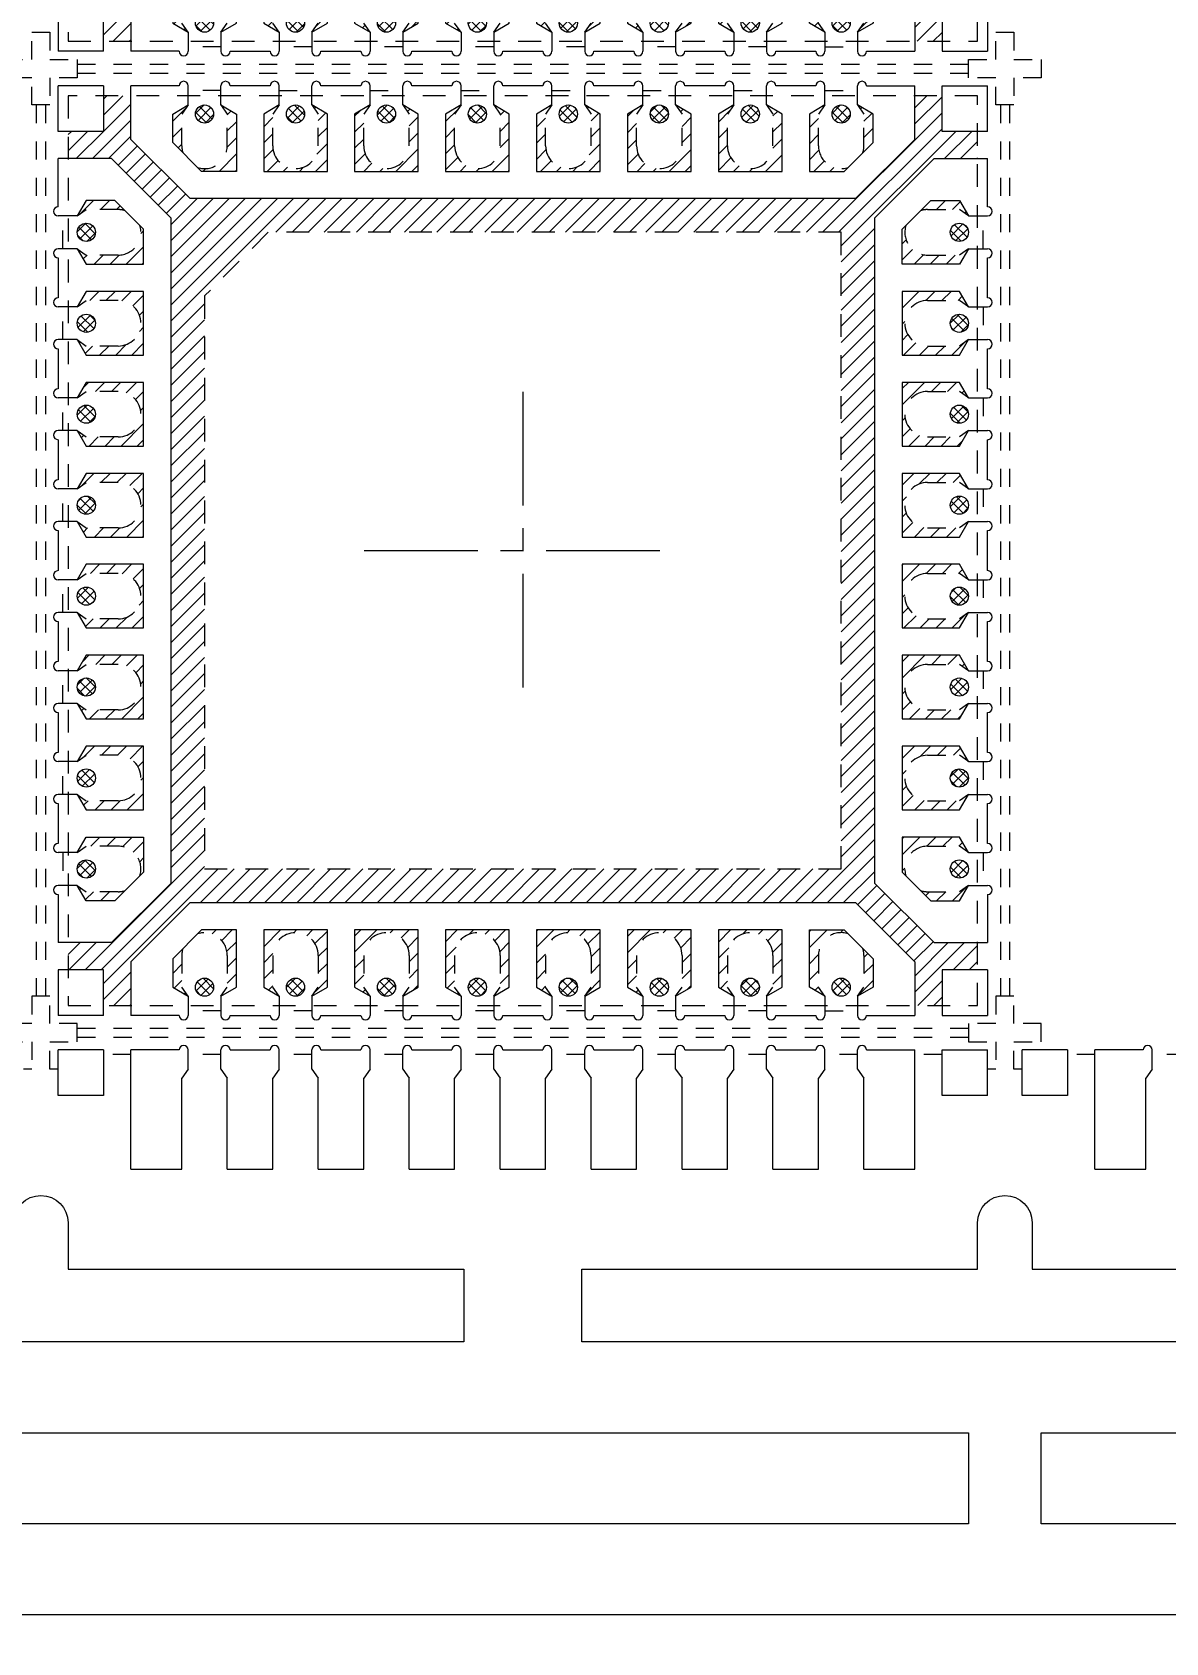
# Model space of a CAD drawing. Extents: x -6879 to 1236, y -1283 to -95.
# Drawn here: x -6782.47 to -6776.23, y -1140.72 to -1131.86 of the extents above; entities that cross this region are included whole.
import ezdxf

# ---------------------------------------------------------------- set-up
doc = ezdxf.new("R2010")
doc.units = 0
doc.header["$LTSCALE"] = 5
doc.header["$MEASUREMENT"] = 0
doc.header["$PDMODE"] = 3
for name, pattern in [('0', [0]), ('CENTER', [2, 1.25, -0.25, 0.25, -0.25]), ('HIDDEN', [0.375, 0.25, -0.125])]:
    doc.linetypes.add(name, pattern=pattern)
doc.layers.get('Defpoints').update_dxf_attribs({"linetype": 'CONTINUOUS'})
for name, color, linetype in [('1', 7, 'CONTINUOUS'), ('1D', 4, 'CONTINUOUS'), ('\\M+5B1EA\\M+5D7A2', 4, '0'), ('PKG', 2, 'CONTINUOUS')]:
    doc.layers.add(name, color=color, linetype=linetype)
doc.layers.add('center', color=1, linetype='CONTINUOUS', lineweight=18)
doc.layers.add('ETCH', color=4, linetype='CONTINUOUS', lineweight=15)
doc.styles.add('\\M+5CBCE\\M+5CCE5', font='SimSun.ttf')
doc.styles.add('SIMPLEX', font='SIMPLEX')
doc.dimstyles.get("Standard").update_dxf_attribs({"dimscale": 0.12, "dimtxt": 1, "dimasz": 1, "dimexe": 0.3, "dimexo": 0.3, "dimgap": 0.3, "dimtad": 0, "dimdec": 3, "dimzin": 0, "dimdsep": 46, "dimtxsty": 'SIMPLEX', "dimcen": 0.5, "dimclrd": 256, "dimclre": 256, "dimclrt": 256, "dimadec": 0, "dimazin": 0, "dimtfac": 1, "dimtdec": 3, "dimtofl": 0, "dimtmove": 0, "dimatfit": 0, "dimfxl": 0, "dimtolj": 1, "dimtzin": 0, "dimlwd": -1, "dimlwe": -1, "dimarcsym": 0})

# ---------------------------------------------------------------- blocks, each defined once
blk = doc.blocks.new('*D62')
at = {"layer": '\\M+5B1EA\\M+5D7A2', "linetype": 'Continuous', "lineweight": 5}
for p, q in [((-6790.8189, -1140.5995), (-6790.8189, -1149.5968)), ((-6790.8189, -1149.5968), (-6789.361, -1149.8368)), ((-6789.361, -1149.8368), (-6789.361, -1150.0768))]:
    blk.add_line(p, q, dxfattribs=at)
at = {"layer": 'Defpoints', "color": 0}
for p in [(-6756.0689, -1068.0755), (-6790.8189, -1140.5635), (-6789.361, -1150.0768)]:
    blk.add_point(p, dxfattribs=at)
at = {"layer": '\\M+5B1EA\\M+5D7A2', "lineweight": 5, "insert": (-6789.361, -1152.0972), "char_height": 0.96, "attachment_point": 5, "rotation": 90, "style": '\\M+5CBCE\\M+5CCE5'}
blk.add_mtext('\\A1;34.750', dxfattribs=at)
blk = doc.blocks.new('*U104')
at = {"layer": '1', "lineweight": 5}
for p, q in [((-0.09, -0.1175), (-0.09, -0.2225)), ((0.09, -0.1175), (0.09, -0.2225))]:
    blk.add_line(p, q, dxfattribs=at)
for points in [[(0.175, -0.0675), (0.175, 0.2475), (-0.175, 0.2475), (-0.175, -0.0675)], [(-0.175, -0.0675), (-0.09, -0.1175)], [(0.09, -0.1175), (0.175, -0.0675)]]:
    blk.add_lwpolyline(points, dxfattribs=at)
blk.add_circle((0, -0.0675), 0.05, dxfattribs=at)
for centre in [(-0.115, -0.2225), (0.115, -0.2225)]:
    blk.add_arc(centre, 0.025, 180, 0, dxfattribs=at)
at = {"layer": '1D', "linetype": 'HIDDEN', "lineweight": 5, "ltscale": 0.02}
for p, q in [((-0.125, 0.1075), (-0.125, -0.0675)), ((0.125, 0.1075), (0.125, -0.0675)), ((-0.09, -0.1175), (-0.125, -0.0675)), ((0.09, -0.1175), (0.125, -0.0675)), ((0.09, -0.1975), (-0.09, -0.1975))]:
    blk.add_line(p, q, dxfattribs=at)
blk.add_arc((0, 0.1075), 0.125, 0, 180, dxfattribs=at)
blk = doc.blocks.new('*U103')
at = {"layer": 'ETCH', "color": 0, "linetype": 'ByBlock', "lineweight": -2}
for p in [(0, 0), (0.5, 0), (1, 0), (1.5, 0), (2, 0), (2.5, 0)]:
    blk.add_blockref('*U104', p, dxfattribs=at)
blk = doc.blocks.new('*U106')
at = {"layer": '1', "lineweight": 5}
blk.add_line((-0.11, 0), (0.11, 0), dxfattribs=at)
blk = doc.blocks.new('*U105')
at = {"layer": 'ETCH', "color": 0, "linetype": 'ByBlock', "lineweight": -2}
for p in [(0, 0), (0.5, 0), (1, 0), (1.5, 0), (2, 0), (2.5, 0), (3, 0)]:
    blk.add_blockref('*U106', p, dxfattribs=at)
blk = doc.blocks.new('*U108')
at = {"layer": '1', "lineweight": 5}
for p, q in [((-0.09, -0.1175), (-0.09, -0.2225)), ((0.09, -0.1175), (0.09, -0.2225))]:
    blk.add_line(p, q, dxfattribs=at)
for points in [[(0.175, -0.0675), (0.175, 0.2475), (-0.175, 0.2475), (-0.175, -0.0675)], [(-0.175, -0.0675), (-0.09, -0.1175)], [(0.09, -0.1175), (0.175, -0.0675)]]:
    blk.add_lwpolyline(points, dxfattribs=at)
blk.add_circle((0, -0.0675), 0.05, dxfattribs=at)
for centre in [(-0.115, -0.2225), (0.115, -0.2225)]:
    blk.add_arc(centre, 0.025, 180, 0, dxfattribs=at)
at = {"layer": '1D', "linetype": 'HIDDEN', "lineweight": 5, "ltscale": 0.02}
for p, q in [((-0.125, 0.1075), (-0.125, -0.0675)), ((0.125, 0.1075), (0.125, -0.0675)), ((-0.09, -0.1175), (-0.125, -0.0675)), ((0.09, -0.1175), (0.125, -0.0675)), ((0.09, -0.1975), (-0.09, -0.1975))]:
    blk.add_line(p, q, dxfattribs=at)
blk.add_arc((0, 0.1075), 0.125, 0, 180, dxfattribs=at)
blk = doc.blocks.new('*U107')
at = {"layer": 'ETCH', "color": 0, "linetype": 'ByBlock', "lineweight": -2}
for p in [(0, 0), (0.5, 0), (1, 0), (1.5, 0), (2, 0), (2.5, 0)]:
    blk.add_blockref('*U108', p, dxfattribs=at)
blk = doc.blocks.new('*U110')
at = {"layer": '1', "lineweight": 5}
blk.add_line((-0.11, 0), (0.11, 0), dxfattribs=at)
blk = doc.blocks.new('*U109')
at = {"layer": 'ETCH', "color": 0, "linetype": 'ByBlock', "lineweight": -2}
for p in [(0, 0), (0.5, 0), (1, 0), (1.5, 0), (2, 0), (2.5, 0), (3, 0)]:
    blk.add_blockref('*U110', p, dxfattribs=at)
blk = doc.blocks.new('*U114')
at = {"layer": '1', "lineweight": 5}
for p, q in [((-0.09, -0.1175), (-0.09, -0.2225)), ((0.09, -0.1175), (0.09, -0.2225))]:
    blk.add_line(p, q, dxfattribs=at)
for points in [[(0.175, -0.0675), (0.175, 0.2475), (-0.175, 0.2475), (-0.175, -0.0675)], [(-0.175, -0.0675), (-0.09, -0.1175)], [(0.09, -0.1175), (0.175, -0.0675)]]:
    blk.add_lwpolyline(points, dxfattribs=at)
blk.add_circle((0, -0.0675), 0.05, dxfattribs=at)
for centre in [(-0.115, -0.2225), (0.115, -0.2225)]:
    blk.add_arc(centre, 0.025, 180, 0, dxfattribs=at)
at = {"layer": '1D', "linetype": 'HIDDEN', "lineweight": 5, "ltscale": 0.02}
for p, q in [((-0.125, 0.1075), (-0.125, -0.0675)), ((0.125, 0.1075), (0.125, -0.0675)), ((-0.09, -0.1175), (-0.125, -0.0675)), ((0.09, -0.1175), (0.125, -0.0675)), ((0.09, -0.1975), (-0.09, -0.1975))]:
    blk.add_line(p, q, dxfattribs=at)
blk.add_arc((0, 0.1075), 0.125, 0, 180, dxfattribs=at)
blk = doc.blocks.new('*U113')
at = {"layer": 'ETCH', "color": 0, "linetype": 'ByBlock', "lineweight": -2}
for p in [(0, 0), (0.5, 0), (1, 0), (1.5, 0), (2, 0), (2.5, 0)]:
    blk.add_blockref('*U114', p, dxfattribs=at)
blk = doc.blocks.new('*U102')
at = {"layer": '1', "lineweight": 5}
blk.add_line((-0.11, 0), (0.11, 0), dxfattribs=at)
blk = doc.blocks.new('*U101')
at = {"layer": 'ETCH', "color": 0, "linetype": 'ByBlock', "lineweight": -2}
for p in [(0, 0), (0.5, 0), (1, 0), (1.5, 0), (2, 0), (2.5, 0), (3, 0)]:
    blk.add_blockref('*U102', p, dxfattribs=at)
blk = doc.blocks.new('*U112')
at = {"layer": '1', "lineweight": 5}
for p, q in [((-0.09, -0.1175), (-0.09, -0.2225)), ((0.09, -0.1175), (0.09, -0.2225))]:
    blk.add_line(p, q, dxfattribs=at)
for points in [[(0.175, -0.0675), (0.175, 0.2475), (-0.175, 0.2475), (-0.175, -0.0675)], [(-0.175, -0.0675), (-0.09, -0.1175)], [(0.09, -0.1175), (0.175, -0.0675)]]:
    blk.add_lwpolyline(points, dxfattribs=at)
blk.add_circle((0, -0.0675), 0.05, dxfattribs=at)
for centre in [(-0.115, -0.2225), (0.115, -0.2225)]:
    blk.add_arc(centre, 0.025, 180, 0, dxfattribs=at)
at = {"layer": '1D', "linetype": 'HIDDEN', "lineweight": 5, "ltscale": 0.02}
for p, q in [((-0.125, 0.1075), (-0.125, -0.0675)), ((0.125, 0.1075), (0.125, -0.0675)), ((-0.09, -0.1175), (-0.125, -0.0675)), ((0.09, -0.1175), (0.125, -0.0675)), ((0.09, -0.1975), (-0.09, -0.1975))]:
    blk.add_line(p, q, dxfattribs=at)
blk.add_arc((0, 0.1075), 0.125, 0, 180, dxfattribs=at)
blk = doc.blocks.new('*U111')
at = {"layer": 'ETCH', "color": 0, "linetype": 'ByBlock', "lineweight": -2}
for p in [(0, 0), (0.5, 0), (1, 0), (1.5, 0), (2, 0), (2.5, 0)]:
    blk.add_blockref('*U112', p, dxfattribs=at)
blk = doc.blocks.new('*U116')
at = {"layer": '1', "lineweight": 5}
blk.add_line((-0.11, 0), (0.11, 0), dxfattribs=at)
blk = doc.blocks.new('*U115')
at = {"layer": 'ETCH', "color": 0, "linetype": 'ByBlock', "lineweight": -2}
for p in [(0, 0), (0.5, 0), (1, 0), (1.5, 0), (2, 0), (2.5, 0), (3, 0)]:
    blk.add_blockref('*U116', p, dxfattribs=at)
blk = doc.blocks.new('*U100')
at = {"layer": 'ETCH'}
h = blk.add_hatch(dxfattribs=at)
h.set_pattern_fill('ANSI31', color=256, scale=0.5)
h.set_pattern_definition([(45, (163.06536, 81.718724), (-0.044194174, 0.044194174), [])])
h.paths.add_polyline_path([(-2.5, 2.305), (-2.305, 2.305), (-2.305, 2.5), (-2.155, 2.5), (-2.155, 2.2611), (-1.8289, 1.935), (1.8289, 1.935), (2.155, 2.2611), (2.155, 2.5), (2.305, 2.5), (2.305, 2.305), (2.5, 2.305), (2.5, 2.155), (2.2611, 2.155), (1.935, 1.8289), (1.935, -1.8289), (2.2611, -2.155), (2.5, -2.155), (2.5, -2.305), (2.305, -2.305), (2.305, -2.5), (2.155, -2.5), (2.155, -2.2611), (1.8289, -1.935), (-1.8289, -1.935), (-2.155, -2.2611), (-2.155, -2.5), (-2.305, -2.5), (-2.305, -2.305), (-2.5, -2.305), (-2.5, -2.155), (-2.2611, -2.155), (-1.935, -1.8289), (-1.935, 1.8289), (-2.2611, 2.155), (-2.5, 2.155)])
h.paths.add_polyline_path([(-1.75, 1.4), (-1.75, -1.75), (1.75, -1.75), (1.75, 1.75), (-1.4, 1.75)], flags=16)
at = {"layer": 'ETCH', "lineweight": 5}
h = blk.add_hatch(dxfattribs=at)
h.set_pattern_fill('ANSI37', color=6, scale=0.3, style=0)
h.set_pattern_definition([(45, (6732.2534, 944.254025), (-0.0265165043, 0.0265165043), []), (135, (6732.2534, 944.254025), (-0.0265165043, -0.0265165043), [])])
h.paths.add_polyline_path([(1.8, 2.4, 1), (1.7, 2.4, 1)])
h.paths.add_polyline_path([(0.8, 2.4, 1), (0.7, 2.4, 1)])
h.paths.add_polyline_path([(-0.2, 2.4, 1), (-0.3, 2.4, 1)])
h.paths.add_polyline_path([(-1.2, 2.4, 1), (-1.3, 2.4, 1)])
h.paths.add_polyline_path([(-2.35, 1.75, 1), (-2.45, 1.75, 1)])
h.paths.add_polyline_path([(-2.35, 1.25, 1), (-2.45, 1.25, 1)])
h.paths.add_polyline_path([(-2.35, 0.25, 1), (-2.45, 0.25, 1)])
h.paths.add_polyline_path([(-2.35, -0.25, 1), (-2.45, -0.25, 1)])
h.paths.add_polyline_path([(-1.2, -2.4, 1), (-1.3, -2.4, 1)])
h.paths.add_polyline_path([(0.3, 2.4, 1), (0.2, 2.4, 1)])
h.paths.add_polyline_path([(-0.2, -2.4, 1), (-0.3, -2.4, 1)])
h.paths.add_polyline_path([(-0.7, 2.4, 1), (-0.8, 2.4, 1)])
h.paths.add_polyline_path([(2.45, -1.25, 1), (2.35, -1.25, 1)])
h.paths.add_polyline_path([(1.3, 2.4, 1), (1.2, 2.4, 1)])
h.paths.add_polyline_path([(-1.7, 2.4, 1), (-1.8, 2.4, 1)])
h.paths.add_polyline_path([(0.8, -2.4, 1), (0.7, -2.4, 1)])
h.paths.add_polyline_path([(1.8, -2.4, 1), (1.7, -2.4, 1)])
h.paths.add_polyline_path([(-2.35, -0.75, 1), (-2.45, -0.75, 1)])
h.paths.add_polyline_path([(-2.35, -1.75, 1), (-2.45, -1.75, 1)])
h.paths.add_polyline_path([(-2.35, 0.75, 1), (-2.45, 0.75, 1)])
h.paths.add_polyline_path([(-2.35, -1.25, 1), (-2.45, -1.25, 1)])
h.paths.add_polyline_path([(0.3, -2.4, 1), (0.2, -2.4, 1)])
h.paths.add_polyline_path([(1.3, -2.4, 1), (1.2, -2.4, 1)])
h.paths.add_polyline_path([(-1.7, -2.4, 1), (-1.8, -2.4, 1)])
h.paths.add_polyline_path([(-0.7, -2.4, 1), (-0.8, -2.4, 1)])
h.paths.add_polyline_path([(2.45, 0.75, 1), (2.35, 0.75, 1)])
h.paths.add_polyline_path([(2.45, -1.75, 1), (2.35, -1.75, 1)])
h.paths.add_polyline_path([(2.45, -0.75, 1), (2.35, -0.75, 1)])
h.paths.add_polyline_path([(2.45, 0.25, 1), (2.35, 0.25, 1)])
h.paths.add_polyline_path([(2.45, -0.25, 1), (2.35, -0.25, 1)])
h.paths.add_polyline_path([(2.45, 1.25, 1), (2.35, 1.25, 1)])
h.paths.add_polyline_path([(2.45, 1.75, 1), (2.35, 1.75, 1)])
at = {"layer": 'ETCH'}
h = blk.add_hatch(dxfattribs=at)
h.set_pattern_fill('ANSI31', color=256, scale=0.5, angle=180)
h.paths.add_polyline_path([(1.425, 2.085), (1.425, 2.4), (1.34, 2.45), (1.375, 2.4), (1.375, 2.225, -1), (1.125, 2.225), (1.125, 2.4), (1.16, 2.45), (1.075, 2.4), (1.075, 2.085)])
h.paths.add_polyline_path([(-1.075, 2.085), (-1.075, 2.4), (-1.16, 2.45), (-1.125, 2.4), (-1.125, 2.225, -1), (-1.375, 2.225), (-1.375, 2.4), (-1.34, 2.45), (-1.425, 2.4), (-1.425, 2.085)])
h.paths.add_polyline_path([(0.925, 2.085), (0.925, 2.4), (0.84, 2.45), (0.875, 2.4), (0.875, 2.225, -1), (0.625, 2.225), (0.625, 2.4), (0.66, 2.45), (0.575, 2.4), (0.575, 2.085)])
h.paths.add_polyline_path([(0.425, 2.085), (0.425, 2.4), (0.34, 2.45), (0.375, 2.4), (0.375, 2.225, -1), (0.125, 2.225), (0.125, 2.4), (0.16, 2.45), (0.075, 2.4), (0.075, 2.085)])
h.paths.add_polyline_path([(-0.575, 2.085), (-0.575, 2.4), (-0.66, 2.45), (-0.625, 2.4), (-0.625, 2.225, -1), (-0.875, 2.225), (-0.875, 2.4), (-0.84, 2.45), (-0.925, 2.4), (-0.925, 2.085)])
h.paths.add_polyline_path([(-0.075, 2.085), (-0.075, 2.4), (-0.16, 2.45), (-0.125, 2.4), (-0.125, 2.225, -1), (-0.375, 2.225), (-0.375, 2.4), (-0.34, 2.45), (-0.425, 2.4), (-0.425, 2.085)])
h.paths.add_polyline_path([(1.625, 2.225), (1.625, 2.4), (1.66, 2.45), (1.575, 2.4), (1.575, 2.085), (1.7668, 2.085), (1.7876, 2.1058, -0.506777)])
h.paths.add_polyline_path([(-1.575, 2.4), (-1.66, 2.45), (-1.625, 2.4), (-1.625, 2.225, -0.506777), (-1.7876, 2.1058), (-1.7668, 2.085), (-1.575, 2.085)])
h.paths.add_polyline_path([(1.925, 2.2432), (1.925, 2.4), (1.84, 2.45), (1.875, 2.4), (1.875, 2.225, -0.076504), (1.8692, 2.1874)])
h.paths.add_polyline_path([(-1.875, 2.225), (-1.875, 2.4), (-1.84, 2.45), (-1.925, 2.4), (-1.925, 2.2432), (-1.8692, 2.1874, -0.076504)])
h = blk.add_hatch(dxfattribs=at)
h.set_pattern_fill('ANSI31', color=256, scale=0.5)
h.paths.add_polyline_path([(-2.085, 1.425), (-2.4, 1.425), (-2.45, 1.34), (-2.4, 1.375), (-2.225, 1.375, -1), (-2.225, 1.125), (-2.4, 1.125), (-2.45, 1.16), (-2.4, 1.075), (-2.085, 1.075)])
h.paths.add_polyline_path([(-2.085, -1.075), (-2.4, -1.075), (-2.45, -1.16), (-2.4, -1.125), (-2.225, -1.125, -1), (-2.225, -1.375), (-2.4, -1.375), (-2.45, -1.34), (-2.4, -1.425), (-2.085, -1.425)])
h.paths.add_polyline_path([(-2.085, 0.925), (-2.4, 0.925), (-2.45, 0.84), (-2.4, 0.875), (-2.225, 0.875, -1), (-2.225, 0.625), (-2.4, 0.625), (-2.45, 0.66), (-2.4, 0.575), (-2.085, 0.575)])
h.paths.add_polyline_path([(-2.085, 0.425), (-2.4, 0.425), (-2.45, 0.34), (-2.4, 0.375), (-2.225, 0.375, -1), (-2.225, 0.125), (-2.4, 0.125), (-2.45, 0.16), (-2.4, 0.075), (-2.085, 0.075)])
h.paths.add_polyline_path([(-2.085, -0.575), (-2.4, -0.575), (-2.45, -0.66), (-2.4, -0.625), (-2.225, -0.625, -1), (-2.225, -0.875), (-2.4, -0.875), (-2.45, -0.84), (-2.4, -0.925), (-2.085, -0.925)])
h.paths.add_polyline_path([(-2.085, -0.075), (-2.4, -0.075), (-2.45, -0.16), (-2.4, -0.125), (-2.225, -0.125, -1), (-2.225, -0.375), (-2.4, -0.375), (-2.45, -0.34), (-2.4, -0.425), (-2.085, -0.425)])
h.paths.add_polyline_path([(-2.225, 1.625), (-2.4, 1.625), (-2.45, 1.66), (-2.4, 1.575), (-2.085, 1.575), (-2.085, 1.7668), (-2.1058, 1.7876, -0.506777)])
h.paths.add_polyline_path([(-2.4, -1.575), (-2.45, -1.66), (-2.4, -1.625), (-2.225, -1.625, -0.506777), (-2.1058, -1.7876), (-2.085, -1.7668), (-2.085, -1.575)])
h.paths.add_polyline_path([(-2.2432, 1.925), (-2.4, 1.925), (-2.45, 1.84), (-2.4, 1.875), (-2.225, 1.875, -0.076504), (-2.1874, 1.8692)])
h.paths.add_polyline_path([(-2.225, -1.875), (-2.4, -1.875), (-2.45, -1.84), (-2.4, -1.925), (-2.2432, -1.925), (-2.1874, -1.8692, -0.076504)])
h = blk.add_hatch(dxfattribs=at)
h.set_pattern_fill('ANSI31', color=256, scale=0.5)
h.paths.add_polyline_path([(2.085, -1.425), (2.4, -1.425), (2.45, -1.34), (2.4, -1.375), (2.225, -1.375, -1), (2.225, -1.125), (2.4, -1.125), (2.45, -1.16), (2.4, -1.075), (2.085, -1.075)])
h.paths.add_polyline_path([(2.085, 1.075), (2.4, 1.075), (2.45, 1.16), (2.4, 1.125), (2.225, 1.125, -1), (2.225, 1.375), (2.4, 1.375), (2.45, 1.34), (2.4, 1.425), (2.085, 1.425)])
h.paths.add_polyline_path([(2.085, -0.925), (2.4, -0.925), (2.45, -0.84), (2.4, -0.875), (2.225, -0.875, -1), (2.225, -0.625), (2.4, -0.625), (2.45, -0.66), (2.4, -0.575), (2.085, -0.575)])
h.paths.add_polyline_path([(2.085, -0.425), (2.4, -0.425), (2.45, -0.34), (2.4, -0.375), (2.225, -0.375, -1), (2.225, -0.125), (2.4, -0.125), (2.45, -0.16), (2.4, -0.075), (2.085, -0.075)])
h.paths.add_polyline_path([(2.085, 0.575), (2.4, 0.575), (2.45, 0.66), (2.4, 0.625), (2.225, 0.625, -1), (2.225, 0.875), (2.4, 0.875), (2.45, 0.84), (2.4, 0.925), (2.085, 0.925)])
h.paths.add_polyline_path([(2.085, 0.075), (2.4, 0.075), (2.45, 0.16), (2.4, 0.125), (2.225, 0.125, -1), (2.225, 0.375), (2.4, 0.375), (2.45, 0.34), (2.4, 0.425), (2.085, 0.425)])
h.paths.add_polyline_path([(2.225, -1.625), (2.4, -1.625), (2.45, -1.66), (2.4, -1.575), (2.085, -1.575), (2.085, -1.7668), (2.1058, -1.7876, -0.506777)])
h.paths.add_polyline_path([(2.4, 1.575), (2.45, 1.66), (2.4, 1.625), (2.225, 1.625, -0.506777), (2.1058, 1.7876), (2.085, 1.7668), (2.085, 1.575)])
h.paths.add_polyline_path([(2.2432, -1.925), (2.4, -1.925), (2.45, -1.84), (2.4, -1.875), (2.225, -1.875, -0.076504), (2.1874, -1.8692)])
h.paths.add_polyline_path([(2.225, 1.875), (2.4, 1.875), (2.45, 1.84), (2.4, 1.925), (2.2432, 1.925), (2.1874, 1.8692, -0.076504)])
h = blk.add_hatch(dxfattribs=at)
h.set_pattern_fill('ANSI31', color=256, scale=0.5)
h.paths.add_polyline_path([(-1.425, -2.085), (-1.425, -2.4), (-1.34, -2.45), (-1.375, -2.4), (-1.375, -2.225, -1), (-1.125, -2.225), (-1.125, -2.4), (-1.16, -2.45), (-1.075, -2.4), (-1.075, -2.085)])
h.paths.add_polyline_path([(1.075, -2.085), (1.075, -2.4), (1.16, -2.45), (1.125, -2.4), (1.125, -2.225, -1), (1.375, -2.225), (1.375, -2.4), (1.34, -2.45), (1.425, -2.4), (1.425, -2.085)])
h.paths.add_polyline_path([(-0.925, -2.085), (-0.925, -2.4), (-0.84, -2.45), (-0.875, -2.4), (-0.875, -2.225, -1), (-0.625, -2.225), (-0.625, -2.4), (-0.66, -2.45), (-0.575, -2.4), (-0.575, -2.085)])
h.paths.add_polyline_path([(-0.425, -2.085), (-0.425, -2.4), (-0.34, -2.45), (-0.375, -2.4), (-0.375, -2.225, -1), (-0.125, -2.225), (-0.125, -2.4), (-0.16, -2.45), (-0.075, -2.4), (-0.075, -2.085)])
h.paths.add_polyline_path([(0.575, -2.085), (0.575, -2.4), (0.66, -2.45), (0.625, -2.4), (0.625, -2.225, -1), (0.875, -2.225), (0.875, -2.4), (0.84, -2.45), (0.925, -2.4), (0.925, -2.085)])
h.paths.add_polyline_path([(0.075, -2.085), (0.075, -2.4), (0.16, -2.45), (0.125, -2.4), (0.125, -2.225, -1), (0.375, -2.225), (0.375, -2.4), (0.34, -2.45), (0.425, -2.4), (0.425, -2.085)])
h.paths.add_polyline_path([(-1.625, -2.225), (-1.625, -2.4), (-1.66, -2.45), (-1.575, -2.4), (-1.575, -2.085), (-1.7668, -2.085), (-1.7876, -2.1058, -0.506777)])
h.paths.add_polyline_path([(1.575, -2.4), (1.66, -2.45), (1.625, -2.4), (1.625, -2.225, -0.506777), (1.7876, -2.1058), (1.7668, -2.085), (1.575, -2.085)])
h.paths.add_polyline_path([(-1.925, -2.2432), (-1.925, -2.4), (-1.84, -2.45), (-1.875, -2.4), (-1.875, -2.225, -0.076504), (-1.8692, -2.1874)])
h.paths.add_polyline_path([(1.875, -2.225), (1.875, -2.4), (1.84, -2.45), (1.925, -2.4), (1.925, -2.2432), (1.8692, -2.1874, -0.076504)])
at = {"layer": '1', "lineweight": 5}
for p, q in [((-2.555, 2.305, -0.0291), (-2.555, 2.555, -0.0291)), ((-2.305, 2.555, -0.0291), (-2.555, 2.555, -0.0291)), ((-2.155, 2.2611, -0.0291), (-2.155, 2.555, -0.0291)), ((-1.89, 2.555, -0.0291), (-2.155, 2.555, -0.0291)), ((-1.84, 2.45, -0.0291), (-1.84, 2.555, -0.0291)), ((-1.66, 2.45, -0.0291), (-1.66, 2.555, -0.0291)), ((1.66, 2.45, -0.0291), (1.66, 2.555, -0.0291)), ((1.84, 2.45, -0.0291), (1.84, 2.555, -0.0291)), ((1.89, 2.555, -0.0291), (2.155, 2.555, -0.0291)), ((2.155, 2.2611, -0.0291), (2.155, 2.555, -0.0291)), ((2.305, 2.555, -0.0291), (2.555, 2.555, -0.0291)), ((2.555, 2.305, -0.0291), (2.555, 2.555, -0.0291)), ((-2.155, 2.2611, -0.0291), (-1.8289, 1.935, -0.0291)), ((1.8289, 1.935, -0.0291), (2.155, 2.2611, -0.0291)), ((-2.2611, 2.155, -0.0291), (-2.555, 2.155, -0.0291)), ((-2.555, 1.89, -0.0291), (-2.555, 2.155, -0.0291)), ((-1.935, 1.8289, -0.0291), (-2.2611, 2.155, -0.0291)), ((1.935, 1.8289, -0.0291), (2.2611, 2.155, -0.0291)), ((2.2611, 2.155, -0.0291), (2.555, 2.155, -0.0291)), ((2.555, 1.89, -0.0291), (2.555, 2.155, -0.0291)), ((-2.45, 1.84, -0.0291), (-2.555, 1.84, -0.0291)), ((2.45, 1.84, -0.0291), (2.555, 1.84, -0.0291)), ((-2.45, 1.66, -0.0291), (-2.555, 1.66, -0.0291)), ((2.45, 1.66, -0.0291), (2.555, 1.66, -0.0291)), ((-2.45, -1.66, -0.0291), (-2.555, -1.66, -0.0291)), ((2.45, -1.66, -0.0291), (2.555, -1.66, -0.0291)), ((-2.45, -1.84, -0.0291), (-2.555, -1.84, -0.0291)), ((-2.2611, -2.155, -0.0291), (-1.935, -1.8289, -0.0291)), ((2.2611, -2.155, -0.0291), (1.935, -1.8289, -0.0291)), ((2.45, -1.84, -0.0291), (2.555, -1.84, -0.0291)), ((-2.555, -1.89, -0.0291), (-2.555, -2.155, -0.0291)), ((-2.155, -2.2611, -0.0291), (-1.8289, -1.935, -0.0291)), ((1.8289, -1.935, -0.0291), (2.155, -2.2611, -0.0291)), ((2.555, -1.89, -0.0291), (2.555, -2.155, -0.0291)), ((-2.2611, -2.155, -0.0291), (-2.555, -2.155, -0.0291)), ((2.2611, -2.155, -0.0291), (2.555, -2.155, -0.0291)), ((-2.155, -2.2611, -0.0291), (-2.155, -2.555, -0.0291)), ((2.155, -2.2611, -0.0291), (2.155, -2.555, -0.0291)), ((-2.555, -2.305, -0.0291), (-2.555, -2.555, -0.0291)), ((2.555, -2.305, -0.0291), (2.555, -2.555, -0.0291)), ((-1.84, -2.45, -0.0291), (-1.84, -2.555, -0.0291)), ((-1.66, -2.45, -0.0291), (-1.66, -2.555, -0.0291)), ((1.66, -2.45, -0.0291), (1.66, -2.555, -0.0291)), ((1.84, -2.45, -0.0291), (1.84, -2.555, -0.0291)), ((-2.305, -2.555, -0.0291), (-2.555, -2.555, -0.0291)), ((-1.89, -2.555, -0.0291), (-2.155, -2.555, -0.0291)), ((1.89, -2.555, -0.0291), (2.155, -2.555, -0.0291)), ((2.305, -2.555, -0.0291), (2.555, -2.555, -0.0291))]:
    blk.add_line(p, q, dxfattribs=at)
at = {"layer": '1', "color": 7, "lineweight": 5}
for p, q in [((1.8289, 1.935, -0.0291), (-1.8289, 1.935, -0.0291)), ((-1.935, 1.8289, -0.0291), (-1.935, -1.8289, -0.0291)), ((1.935, -1.8289, -0.0291), (1.935, 1.8289, -0.0291)), ((-1.8289, -1.935, -0.0291), (1.8289, -1.935, -0.0291))]:
    blk.add_line(p, q, dxfattribs=at)
at = {"layer": '1', "lineweight": 5, "elevation": -0.0291}
for points in [[(-2.305, 2.555), (-2.305, 2.305), (-2.555, 2.305)], [(2.555, 2.305), (2.305, 2.305), (2.305, 2.555)], [(-1.925, 2.4), (-1.84, 2.45)], [(-1.575, 2.4), (-1.575, 2.085), (-1.7668, 2.085), (-1.925, 2.2432)], [(-1.925, 2.2432), (-1.925, 2.4)], [(-1.66, 2.45), (-1.575, 2.4)], [(1.66, 2.45), (1.575, 2.4)], [(1.575, 2.4), (1.575, 2.085), (1.7668, 2.085), (1.925, 2.2432)], [(1.925, 2.4), (1.84, 2.45)], [(1.925, 2.2432), (1.925, 2.4)], [(-2.4, 1.925), (-2.45, 1.84)], [(-2.4, 1.575), (-2.085, 1.575), (-2.085, 1.7668), (-2.2432, 1.925)], [(-2.2432, 1.925), (-2.4, 1.925)], [(2.4, 1.575), (2.085, 1.575), (2.085, 1.7668), (2.2432, 1.925)], [(2.2432, 1.925), (2.4, 1.925)], [(2.4, 1.925), (2.45, 1.84)], [(-2.45, 1.66), (-2.4, 1.575)], [(2.45, 1.66), (2.4, 1.575)], [(-2.45, -1.66), (-2.4, -1.575)], [(-2.4, -1.575), (-2.085, -1.575), (-2.085, -1.7668), (-2.2432, -1.925)], [(2.4, -1.575), (2.085, -1.575), (2.085, -1.7668), (2.2432, -1.925)], [(2.45, -1.66), (2.4, -1.575)], [(-2.4, -1.925), (-2.45, -1.84)], [(2.4, -1.925), (2.45, -1.84)], [(-2.2432, -1.925), (-2.4, -1.925)], [(2.2432, -1.925), (2.4, -1.925)], [(-1.575, -2.4), (-1.575, -2.085), (-1.7668, -2.085), (-1.925, -2.2432)], [(1.575, -2.4), (1.575, -2.085), (1.7668, -2.085), (1.925, -2.2432)], [(-1.925, -2.2432), (-1.925, -2.4)], [(1.925, -2.2432), (1.925, -2.4)], [(-2.305, -2.555), (-2.305, -2.305), (-2.555, -2.305)], [(2.555, -2.305), (2.305, -2.305), (2.305, -2.555)], [(-1.925, -2.4), (-1.84, -2.45)], [(-1.66, -2.45), (-1.575, -2.4)], [(1.66, -2.45), (1.575, -2.4)], [(1.925, -2.4), (1.84, -2.45)]]:
    blk.add_lwpolyline(points, dxfattribs=at)
at = {"layer": '1', "lineweight": 5}
for centre in [(-1.75, 2.4, -0.0291), (1.75, 2.4, -0.0291), (-2.4, 1.75, -0.0291), (2.4, 1.75, -0.0291), (-2.4, -1.75, -0.0291), (2.4, -1.75, -0.0291), (-1.75, -2.4, -0.0291), (1.75, -2.4, -0.0291)]:
    blk.add_circle(centre, 0.05, dxfattribs=at)
for centre, start, end in [((-1.865, 2.555, -0.0291), 360, 180), ((-1.635, 2.555, -0.0291), 360, 180), ((1.635, 2.555, -0.0291), 0, 180), ((1.865, 2.555, -0.0291), 0, 180), ((-2.555, 1.865, -0.0291), 90, 270), ((2.555, 1.865, -0.0291), 270, 90), ((-2.555, 1.635, -0.0291), 90, 270), ((2.555, 1.635, -0.0291), 270, 90), ((-2.555, -1.635, -0.0291), 90, 270), ((2.555, -1.635, -0.0291), 270, 90), ((-2.555, -1.865, -0.0291), 90, 270), ((2.555, -1.865, -0.0291), 270, 90), ((-1.865, -2.555, -0.0291), 180, 0), ((-1.635, -2.555, -0.0291), 180, 0), ((1.635, -2.555, -0.0291), 180, 360), ((1.865, -2.555, -0.0291), 180, 360)]:
    blk.add_arc(centre, 0.025, start, end, dxfattribs=at)
at = {"layer": '1D', "linetype": 'HIDDEN', "lineweight": 5, "ltscale": 0.02}
for p, q in [((-1.66, 2.53, -0.0291), (-1.84, 2.53, -0.0291)), ((1.66, 2.53, -0.0291), (1.84, 2.53, -0.0291)), ((-1.84, 2.45, -0.0291), (-1.875, 2.4, -0.0291)), ((-1.875, 2.225, -0.0291), (-1.875, 2.4, -0.0291)), ((-1.66, 2.45, -0.0291), (-1.625, 2.4, -0.0291)), ((-1.625, 2.225, -0.0291), (-1.625, 2.4, -0.0291)), ((1.66, 2.45, -0.0291), (1.625, 2.4, -0.0291)), ((1.625, 2.225, -0.0291), (1.625, 2.4, -0.0291)), ((1.84, 2.45, -0.0291), (1.875, 2.4, -0.0291)), ((1.875, 2.225, -0.0291), (1.875, 2.4, -0.0291)), ((-2.45, 1.84, -0.0291), (-2.4, 1.875, -0.0291)), ((-2.225, 1.875, -0.0291), (-2.4, 1.875, -0.0291)), ((2.225, 1.875, -0.0291), (2.4, 1.875, -0.0291)), ((2.45, 1.84, -0.0291), (2.4, 1.875, -0.0291)), ((-2.53, 1.66, -0.0291), (-2.53, 1.84, -0.0291)), ((2.53, 1.66, -0.0291), (2.53, 1.84, -0.0291)), ((-2.45, 1.66, -0.0291), (-2.4, 1.625, -0.0291)), ((-2.225, 1.625, -0.0291), (-2.4, 1.625, -0.0291)), ((2.225, 1.625, -0.0291), (2.4, 1.625, -0.0291)), ((2.45, 1.66, -0.0291), (2.4, 1.625, -0.0291)), ((-2.53, -1.66, -0.0291), (-2.53, -1.84, -0.0291)), ((-2.45, -1.66, -0.0291), (-2.4, -1.625, -0.0291)), ((-2.225, -1.625, -0.0291), (-2.4, -1.625, -0.0291)), ((2.225, -1.625, -0.0291), (2.4, -1.625, -0.0291)), ((2.45, -1.66, -0.0291), (2.4, -1.625, -0.0291)), ((2.53, -1.66, -0.0291), (2.53, -1.84, -0.0291)), ((-2.45, -1.84, -0.0291), (-2.4, -1.875, -0.0291)), ((2.45, -1.84, -0.0291), (2.4, -1.875, -0.0291)), ((-2.225, -1.875, -0.0291), (-2.4, -1.875, -0.0291)), ((2.225, -1.875, -0.0291), (2.4, -1.875, -0.0291)), ((-1.875, -2.225, -0.0291), (-1.875, -2.4, -0.0291)), ((-1.625, -2.225, -0.0291), (-1.625, -2.4, -0.0291)), ((1.625, -2.225, -0.0291), (1.625, -2.4, -0.0291)), ((1.875, -2.225, -0.0291), (1.875, -2.4, -0.0291)), ((-1.84, -2.45, -0.0291), (-1.875, -2.4, -0.0291)), ((-1.66, -2.45, -0.0291), (-1.625, -2.4, -0.0291)), ((1.66, -2.45, -0.0291), (1.625, -2.4, -0.0291)), ((1.84, -2.45, -0.0291), (1.875, -2.4, -0.0291)), ((-1.66, -2.53, -0.0291), (-1.84, -2.53, -0.0291)), ((1.66, -2.53, -0.0291), (1.84, -2.53, -0.0291))]:
    blk.add_line(p, q, dxfattribs=at)
at = {"layer": '1D', "linetype": 'HIDDEN', "lineweight": 5, "ltscale": 0.1, "elevation": -0.0291}
blk.add_lwpolyline([(-1.4, 1.75), (-1.75, 1.4), (-1.75, -1.75), (1.75, -1.75), (1.75, 1.75)], close=True, dxfattribs=at)
at = {"layer": '1D', "linetype": 'HIDDEN', "lineweight": 5, "ltscale": 0.02}
for centre, start, end in [((-1.75, 2.225, -0.0291), 180, 197.49937), ((-1.75, 2.225, -0.0291), 252.50063, 360), ((1.75, 2.225, -0.0291), 180, 287.49937), ((1.75, 2.225, -0.0291), 342.50063, 0), ((-2.225, 1.75, -0.0291), 72.50063, 90), ((2.225, 1.75, -0.0291), 90, 107.49937), ((-2.225, 1.75, -0.0291), 270, 17.49937), ((2.225, 1.75, -0.0291), 162.50063, 270), ((-2.225, -1.75, -0.0291), 342.50063, 90), ((2.225, -1.75, -0.0291), 90, 197.49937), ((-2.225, -1.75, -0.0291), 270, 287.49937), ((2.225, -1.75, -0.0291), 252.50063, 270), ((-1.75, -2.225, -0.0291), 0, 107.49937), ((1.75, -2.225, -0.0291), 72.50063, 180), ((-1.75, -2.225, -0.0291), 162.50063, 180), ((1.75, -2.225, -0.0291), 360, 17.49937)]:
    blk.add_arc(centre, 0.125, start, end, dxfattribs=at)
at = {"layer": 'center', "color": 1, "linetype": 'CENTER', "lineweight": 5, "ltscale": 0.1}
for p, q in [((0, 0.8728, -0.0291), (0, -0.8728, -0.0291)), ((-0.8728, 0, -0.0291), (0.8728, 0, -0.0291))]:
    blk.add_line(p, q, dxfattribs=at)
at = {"layer": 'PKG', "linetype": 'HIDDEN', "lineweight": 5, "ltscale": 0.1, "elevation": -0.0291}
blk.add_lwpolyline([(2.5, 2.5), (-2.5, 2.5), (-2.5, -2.5), (2.5, -2.5)], close=True, dxfattribs=at)
at = {"layer": 'ETCH'}
for name, p, rotation in [('*U113', (1.25, 2.3325, -0.0291), 180), ('*U101', (1.5, 2.555, -0.0291), 180), ('*U115', (-2.555, 1.5, -0.0291), 270), ('*U109', (2.555, -1.5, -0.0291), 90), ('*U111', (-2.3325, 1.25, -0.0291), 270), ('*U107', (2.3325, -1.25, -0.0291), 90)]:
    blk.add_blockref(name, p, dxfattribs=dict(at, rotation=rotation))
for name, p in [('*U103', (-1.25, -2.3325, -0.0291)), ('*U105', (-1.5, -2.555, -0.0291))]:
    blk.add_blockref(name, p, dxfattribs=at)
blk = doc.blocks.new('*U117')
at = {"layer": 'ETCH', "color": 0, "linetype": 'ByBlock', "lineweight": -2}
for p in [(5.3, 5.3), (5.3, 0)]:
    blk.add_blockref('*U100', p, dxfattribs=at)

msp = doc.modelspace()

# ---------------------------------------------------------------- linework, layer by layer
at = {"layer": '1', "lineweight": 5}
for p, q in [((-6782.3239, -1137.7085, -0.0291), (-6782.3239, -1137.4585, -0.0291)), ((-6782.0739, -1137.4585, -0.0291), (-6782.3239, -1137.4585, -0.0291)), ((-6781.9239, -1138.1135, -0.0291), (-6781.9239, -1137.4585, -0.0291)), ((-6781.6589, -1137.4585, -0.0291), (-6781.9239, -1137.4585, -0.0291)), ((-6781.6089, -1137.5635, -0.0291), (-6781.6089, -1137.4585, -0.0291)), ((-6781.4289, -1137.5635, -0.0291), (-6781.4289, -1137.4585, -0.0291)), ((-6781.3789, -1137.4585, -0.0291), (-6781.1589, -1137.4585, -0.0291)), ((-6781.1089, -1137.5635, -0.0291), (-6781.1089, -1137.4585, -0.0291)), ((-6780.9289, -1137.5635, -0.0291), (-6780.9289, -1137.4585, -0.0291)), ((-6780.8789, -1137.4585, -0.0291), (-6780.6589, -1137.4585, -0.0291)), ((-6780.6089, -1137.5635, -0.0291), (-6780.6089, -1137.4585, -0.0291)), ((-6780.4289, -1137.5635, -0.0291), (-6780.4289, -1137.4585, -0.0291)), ((-6780.3789, -1137.4585, -0.0291), (-6780.1589, -1137.4585, -0.0291)), ((-6780.1089, -1137.5635, -0.0291), (-6780.1089, -1137.4585, -0.0291)), ((-6779.9289, -1137.5635, -0.0291), (-6779.9289, -1137.4585, -0.0291)), ((-6779.8789, -1137.4585, -0.0291), (-6779.6589, -1137.4585, -0.0291)), ((-6779.6089, -1137.5635, -0.0291), (-6779.6089, -1137.4585, -0.0291)), ((-6779.4289, -1137.5635, -0.0291), (-6779.4289, -1137.4585, -0.0291)), ((-6779.3789, -1137.4585, -0.0291), (-6779.1589, -1137.4585, -0.0291)), ((-6779.1089, -1137.5635, -0.0291), (-6779.1089, -1137.4585, -0.0291)), ((-6778.9289, -1137.5635, -0.0291), (-6778.9289, -1137.4585, -0.0291)), ((-6778.8789, -1137.4585, -0.0291), (-6778.6589, -1137.4585, -0.0291)), ((-6778.6089, -1137.5635, -0.0291), (-6778.6089, -1137.4585, -0.0291)), ((-6778.4289, -1137.5635, -0.0291), (-6778.4289, -1137.4585, -0.0291)), ((-6778.3789, -1137.4585, -0.0291), (-6778.1589, -1137.4585, -0.0291)), ((-6778.1089, -1137.5635, -0.0291), (-6778.1089, -1137.4585, -0.0291)), ((-6777.9289, -1137.5635, -0.0291), (-6777.9289, -1137.4585, -0.0291)), ((-6777.8789, -1137.4585, -0.0291), (-6777.6139, -1137.4585, -0.0291)), ((-6777.6139, -1138.1135, -0.0291), (-6777.6139, -1137.4585, -0.0291)), ((-6777.4639, -1137.4585, -0.0291), (-6777.2139, -1137.4585, -0.0291)), ((-6777.2139, -1137.7085, -0.0291), (-6777.2139, -1137.4585, -0.0291)), ((-6777.0239, -1137.7085, -0.0291), (-6777.0239, -1137.4585, -0.0291)), ((-6776.7739, -1137.4585, -0.0291), (-6777.0239, -1137.4585, -0.0291)), ((-6776.6239, -1138.1135, -0.0291), (-6776.6239, -1137.4585, -0.0291)), ((-6776.3589, -1137.4585, -0.0291), (-6776.6239, -1137.4585, -0.0291)), ((-6776.3089, -1137.5635, -0.0291), (-6776.3089, -1137.4585, -0.0291)), ((-6781.6089, -1137.5635, -0.0291), (-6781.6439, -1137.6135, -0.0291)), ((-6781.4289, -1137.5635, -0.0291), (-6781.3939, -1137.6135, -0.0291)), ((-6781.1089, -1137.5635, -0.0291), (-6781.1439, -1137.6135, -0.0291)), ((-6780.9289, -1137.5635, -0.0291), (-6780.8939, -1137.6135, -0.0291)), ((-6780.6089, -1137.5635, -0.0291), (-6780.6439, -1137.6135, -0.0291)), ((-6780.4289, -1137.5635, -0.0291), (-6780.3939, -1137.6135, -0.0291)), ((-6780.1089, -1137.5635, -0.0291), (-6780.1439, -1137.6135, -0.0291)), ((-6779.9289, -1137.5635, -0.0291), (-6779.8939, -1137.6135, -0.0291)), ((-6779.6089, -1137.5635, -0.0291), (-6779.6439, -1137.6135, -0.0291)), ((-6779.4289, -1137.5635, -0.0291), (-6779.3939, -1137.6135, -0.0291)), ((-6779.1089, -1137.5635, -0.0291), (-6779.1439, -1137.6135, -0.0291)), ((-6778.9289, -1137.5635, -0.0291), (-6778.8939, -1137.6135, -0.0291)), ((-6778.6089, -1137.5635, -0.0291), (-6778.6439, -1137.6135, -0.0291)), ((-6778.4289, -1137.5635, -0.0291), (-6778.3939, -1137.6135, -0.0291)), ((-6778.1089, -1137.5635, -0.0291), (-6778.1439, -1137.6135, -0.0291)), ((-6777.9289, -1137.5635, -0.0291), (-6777.8939, -1137.6135, -0.0291)), ((-6776.3089, -1137.5635, -0.0291), (-6776.3439, -1137.6135, -0.0291))]:
    msp.add_line(p, q, dxfattribs=at)
at = {"layer": '1', "color": 7, "lineweight": 5}
for p, q in [((-6781.6439, -1138.1135, -0.0291), (-6781.6439, -1137.6135, -0.0291)), ((-6781.3939, -1138.1135, -0.0291), (-6781.3939, -1137.6135, -0.0291)), ((-6781.1439, -1138.1135, -0.0291), (-6781.1439, -1137.6135, -0.0291)), ((-6780.8939, -1138.1135, -0.0291), (-6780.8939, -1137.6135, -0.0291)), ((-6780.6439, -1138.1135, -0.0291), (-6780.6439, -1137.6135, -0.0291)), ((-6780.3939, -1138.1135, -0.0291), (-6780.3939, -1137.6135, -0.0291)), ((-6780.1439, -1138.1135, -0.0291), (-6780.1439, -1137.6135, -0.0291)), ((-6779.8939, -1138.1135, -0.0291), (-6779.8939, -1137.6135, -0.0291)), ((-6779.6439, -1138.1135, -0.0291), (-6779.6439, -1137.6135, -0.0291)), ((-6779.3939, -1138.1135, -0.0291), (-6779.3939, -1137.6135, -0.0291)), ((-6779.1439, -1138.1135, -0.0291), (-6779.1439, -1137.6135, -0.0291)), ((-6778.8939, -1138.1135, -0.0291), (-6778.8939, -1137.6135, -0.0291)), ((-6778.6439, -1138.1135, -0.0291), (-6778.6439, -1137.6135, -0.0291)), ((-6778.3939, -1138.1135, -0.0291), (-6778.3939, -1137.6135, -0.0291)), ((-6778.1439, -1138.1135, -0.0291), (-6778.1439, -1137.6135, -0.0291)), ((-6777.8939, -1138.1135, -0.0291), (-6777.8939, -1137.6135, -0.0291)), ((-6776.3439, -1138.1135, -0.0291), (-6776.3439, -1137.6135, -0.0291)), ((-6781.9239, -1138.1135, -0.0291), (-6781.6439, -1138.1135, -0.0291)), ((-6781.3939, -1138.1135, -0.0291), (-6781.1439, -1138.1135, -0.0291)), ((-6780.8939, -1138.1135, -0.0291), (-6780.6439, -1138.1135, -0.0291)), ((-6780.3939, -1138.1135, -0.0291), (-6780.1439, -1138.1135, -0.0291)), ((-6779.8939, -1138.1135, -0.0291), (-6779.6439, -1138.1135, -0.0291)), ((-6779.3939, -1138.1135, -0.0291), (-6779.1439, -1138.1135, -0.0291)), ((-6778.8939, -1138.1135, -0.0291), (-6778.6439, -1138.1135, -0.0291)), ((-6778.3939, -1138.1135, -0.0291), (-6778.1439, -1138.1135, -0.0291)), ((-6777.8939, -1138.1135, -0.0291), (-6777.6139, -1138.1135, -0.0291)), ((-6776.6239, -1138.1135, -0.0291), (-6776.3439, -1138.1135, -0.0291))]:
    msp.add_line(p, q, dxfattribs=at)
at = {"layer": '1', "lineweight": 5, "elevation": -0.0291}
for points in [[(-6782.0739, -1137.4585), (-6782.0739, -1137.7085), (-6782.3239, -1137.7085)], [(-6777.2139, -1137.7085), (-6777.4639, -1137.7085), (-6777.4639, -1137.4585)], [(-6776.7739, -1137.4585), (-6776.7739, -1137.7085), (-6777.0239, -1137.7085)]]:
    msp.add_lwpolyline(points, dxfattribs=at)
for points in [[(-6782.5689, -1138.4085, -1), (-6782.2689, -1138.4085), (-6782.2689, -1138.6635), (-6780.0939, -1138.6635), (-6780.0939, -1139.0635), (-6784.7439, -1139.0635), (-6784.7439, -1138.6635), (-6782.5689, -1138.6635)], [(-6777.2689, -1138.4085, -1), (-6776.9689, -1138.4085), (-6776.9689, -1138.6635), (-6774.7939, -1138.6635), (-6774.7939, -1139.0635), (-6779.4439, -1139.0635), (-6779.4439, -1138.6635), (-6777.2689, -1138.6635)]]:
    msp.add_lwpolyline(points, format="xyb", close=True, dxfattribs=at)
for points in [[(-6790.3189, -1139.5635), (-6777.3189, -1139.5635), (-6777.3189, -1140.0635), (-6790.3185, -1140.0635)], [(-6776.9189, -1139.5635), (-6766.7189, -1139.5635), (-6766.7189, -1140.0635), (-6776.9189, -1140.0635)]]:
    msp.add_lwpolyline(points, close=True, dxfattribs=at)
at = {"layer": '1', "lineweight": 5}
for centre in [(-6781.6339, -1137.4585, -0.0291), (-6781.4039, -1137.4585, -0.0291), (-6781.1339, -1137.4585, -0.0291), (-6780.9039, -1137.4585, -0.0291), (-6780.6339, -1137.4585, -0.0291), (-6780.4039, -1137.4585, -0.0291), (-6780.1339, -1137.4585, -0.0291), (-6779.9039, -1137.4585, -0.0291), (-6779.6339, -1137.4585, -0.0291), (-6779.4039, -1137.4585, -0.0291), (-6779.1339, -1137.4585, -0.0291), (-6778.9039, -1137.4585, -0.0291), (-6778.6339, -1137.4585, -0.0291), (-6778.4039, -1137.4585, -0.0291), (-6778.1339, -1137.4585, -0.0291), (-6777.9039, -1137.4585, -0.0291), (-6776.3339, -1137.4585, -0.0291)]:
    msp.add_arc(centre, 0.025, 360, 180, dxfattribs=at)
at = {"layer": '1D', "linetype": 'HIDDEN', "lineweight": 5, "ltscale": 0.02}
for p, q in [((-6782.2189, -1132.0385, -0.0291), (-6777.3189, -1132.0385, -0.0291)), ((-6782.2189, -1132.0885, -0.0291), (-6777.3189, -1132.0885, -0.0291)), ((-6782.4439, -1132.2635, -0.0291), (-6782.4439, -1137.1635, -0.0291)), ((-6782.3939, -1132.2635, -0.0291), (-6782.3939, -1137.1635, -0.0291)), ((-6777.1439, -1132.2635, -0.0291), (-6777.1439, -1137.1635, -0.0291)), ((-6777.0939, -1132.2635, -0.0291), (-6777.0939, -1137.1635, -0.0291)), ((-6782.2189, -1137.3385, -0.0291), (-6777.3189, -1137.3385, -0.0291)), ((-6782.2189, -1137.3885, -0.0291), (-6777.3189, -1137.3885, -0.0291)), ((-6781.9239, -1137.4835, -0.0291), (-6782.0739, -1137.4835, -0.0291)), ((-6781.4289, -1137.4835, -0.0291), (-6781.6089, -1137.4835, -0.0291)), ((-6780.9289, -1137.4835, -0.0291), (-6781.1089, -1137.4835, -0.0291)), ((-6780.4289, -1137.4835, -0.0291), (-6780.6089, -1137.4835, -0.0291)), ((-6779.9289, -1137.4835, -0.0291), (-6780.1089, -1137.4835, -0.0291)), ((-6779.4289, -1137.4835, -0.0291), (-6779.6089, -1137.4835, -0.0291)), ((-6778.9289, -1137.4835, -0.0291), (-6779.1089, -1137.4835, -0.0291)), ((-6778.4289, -1137.4835, -0.0291), (-6778.6089, -1137.4835, -0.0291)), ((-6777.9289, -1137.4835, -0.0291), (-6778.1089, -1137.4835, -0.0291)), ((-6777.4639, -1137.4835, -0.0291), (-6777.6139, -1137.4835, -0.0291)), ((-6776.6239, -1137.4835, -0.0291), (-6776.7739, -1137.4835, -0.0291)), ((-6776.1289, -1137.4835, -0.0291), (-6776.3089, -1137.4835, -0.0291))]:
    msp.add_line(p, q, dxfattribs=at)
at = {"layer": '1D', "color": 1, "lineweight": 5, "elevation": -0.0291}
msp.add_lwpolyline([(-6718.8189, -1140.5635), (-6790.8189, -1140.5635), (-6790.8189, -1070.5635), (-6718.8189, -1070.5635)], dxfattribs=at)
at = {"layer": '1D', "linetype": 'HIDDEN', "lineweight": 5, "ltscale": 0.02, "elevation": -0.0291}
for points in [[(-6782.4689, -1131.8635), (-6782.3689, -1131.8635), (-6782.3689, -1132.0135), (-6782.2189, -1132.0135), (-6782.2189, -1132.1135), (-6782.3689, -1132.1135), (-6782.3689, -1132.2635), (-6782.4689, -1132.2635), (-6782.4689, -1132.1135), (-6782.6189, -1132.1135), (-6782.6189, -1132.0135), (-6782.4689, -1132.0135)], [(-6777.1689, -1131.8635), (-6777.0689, -1131.8635), (-6777.0689, -1132.0135), (-6776.9189, -1132.0135), (-6776.9189, -1132.1135), (-6777.0689, -1132.1135), (-6777.0689, -1132.2635), (-6777.1689, -1132.2635), (-6777.1689, -1132.1135), (-6777.3189, -1132.1135), (-6777.3189, -1132.0135), (-6777.1689, -1132.0135)]]:
    msp.add_lwpolyline(points, close=True, dxfattribs=at)
for points in [[(-6782.3239, -1137.5635), (-6782.3689, -1137.5635), (-6782.3689, -1137.4135), (-6782.2189, -1137.4135), (-6782.2189, -1137.3135), (-6782.3689, -1137.3135), (-6782.3689, -1137.1635), (-6782.4689, -1137.1635), (-6782.4689, -1137.3135), (-6782.6189, -1137.3135), (-6782.6189, -1137.4135), (-6782.4689, -1137.4135), (-6782.4689, -1137.5635), (-6782.5139, -1137.5635)], [(-6777.0239, -1137.5635), (-6777.0689, -1137.5635), (-6777.0689, -1137.4135), (-6776.9189, -1137.4135), (-6776.9189, -1137.3135), (-6777.0689, -1137.3135), (-6777.0689, -1137.1635), (-6777.1689, -1137.1635), (-6777.1689, -1137.3135), (-6777.3189, -1137.3135), (-6777.3189, -1137.4135), (-6777.1689, -1137.4135), (-6777.1689, -1137.5635), (-6777.2139, -1137.5635)]]:
    msp.add_lwpolyline(points, dxfattribs=at)

# ---------------------------------------------------------------- block references
at = {"layer": 'ETCH'}
msp.add_blockref('*U117', (-6785.0689, -1134.7135), dxfattribs=at)

# ---------------------------------------------------------------- dimensions: what is measured, and where the dimension line sits
at = {"layer": '\\M+5B1EA\\M+5D7A2', "lineweight": 5}
dim = msp.add_ordinate_dim(feature_location=(-6790.8189, -1140.5635, -0.0291), offset=(1.458, -9.5133), dtype=1, origin=(-6756.0689, -1068.0755, -0.0291), dimstyle='Standard', override={"dimtxt": 8, "dimtxsty": '\\M+5CBCE\\M+5CCE5', "dimtfillclr": 256, "dimlwe": 5, "dimarcsym": 2}, dxfattribs=at)
dim.commit()
dim.dimension.update_dxf_attribs({"geometry": '*D62', "text_midpoint": (-6789.361, -1152.0972, -0.0291)})

doc.saveas('drawing.dxf')
